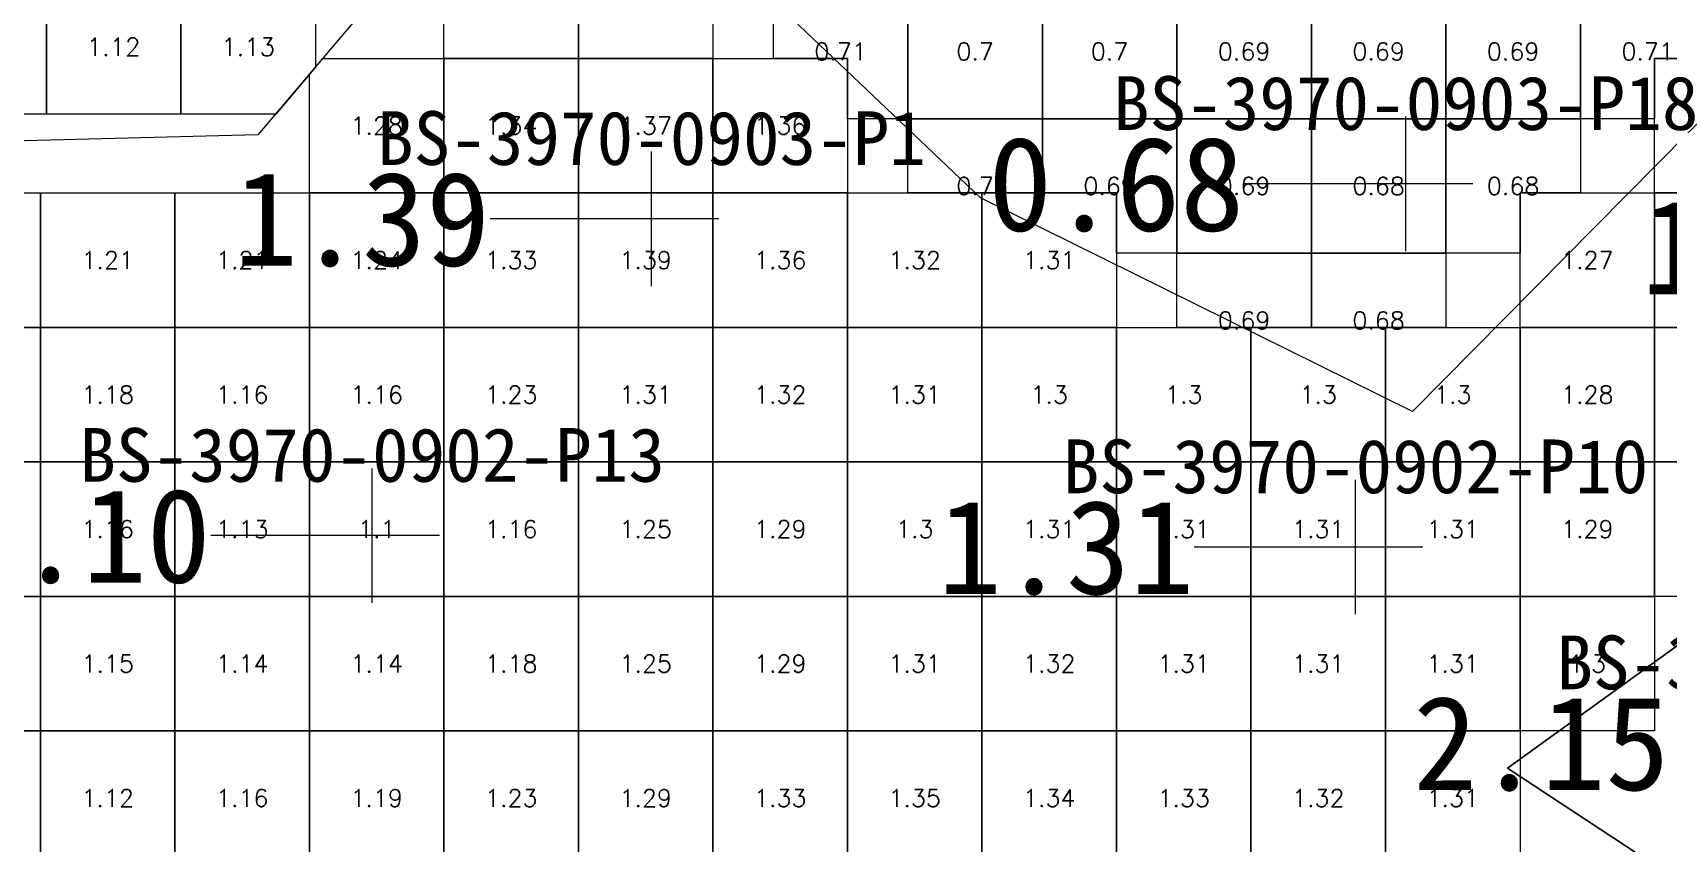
# Model space of a CAD drawing. Header units: inches. Extents: x 469759 to 470079, y 4349683 to 4349873.
# Drawn here: x 469947.84 to 469960, y 4349710.54 to 4349716.56 of the extents above; entities that cross this region are included whole.
import ezdxf
from ezdxf.enums import TextEntityAlignment as Align

# ---------------------------------------------------------------- set-up
doc = ezdxf.new("R2010")
doc.units = ezdxf.units.IN
doc.header["$MEASUREMENT"] = 0
for name, color, linetype, lineweight in [('1.000-1.500', 7, 'Continuous', 0), ('孔口文字', 7, 'Continuous', 0), ('点', 7, 'Continuous', 0), ('爆区方格网', 7, 'Continuous', 0), ('线条', 7, 'Continuous', 0), ('钻孔', 7, 'Continuous', 0)]:
    doc.layers.add(name, color=color, linetype=linetype, lineweight=lineweight)
doc.styles.add('3dmine_textStyle_1', font='txt.shx', dxfattribs={"height": 1, "bigfont": 'gbcbig.shx'})
doc.styles.add('3dmine_textStyle_3', font='SimSun.ttf', dxfattribs={"height": 1})

msp = doc.modelspace()

# ---------------------------------------------------------------- hatches: boundary and pattern name
at = {"layer": '钻孔', "linetype": 'Continuous', "lineweight": 0, "true_color": 0x00ffff, "extrusion": (0, 1, 0)}
msp.add_hatch(color=4, dxfattribs=at).paths.add_polyline_path([(-469959.045, 3960.294), (-469958.045, 3960.294), (-469958.045, 3971.294), (-469959.045, 3971.294)], flags=0)
at = {"layer": '钻孔', "linetype": 'Continuous', "lineweight": 0, "true_color": 0x0000ff, "extrusion": (0, 1, 0)}
for points in [[(-469953.438, 3960.302), (-469952.438, 3960.302), (-469952.438, 3971.302), (-469953.438, 3971.302)], [(-469951.361, 3960.17), (-469950.361, 3960.17), (-469950.361, 3971.17), (-469951.361, 3971.17)], [(-469958.672, 3959.899), (-469957.672, 3959.899), (-469957.672, 3970.899), (-469958.672, 3970.899)]]:
    msp.add_hatch(color=5, dxfattribs=at).paths.add_polyline_path(points, flags=0)

# ---------------------------------------------------------------- linework, layer by layer
at = {"color": 4, "linetype": 'Continuous', "lineweight": 0, "true_color": 0x00ffff, "elevation": 1985.963}
msp.add_lwpolyline([(469973.153, 4349732.408), (469971.088, 4349729.409), (469971.519, 4349727.776), (469968.46, 4349724.612), (469968.636, 4349720.901), (469967.605, 4349718.34), (469970.314, 4349716.603), (469968.57, 4349714.27), (469962.982, 4349716.896), (469960.598, 4349716.278), (469958.095, 4349713.746), (469954.885, 4349715.336), (469951.689, 4349718.375), (469955.859, 4349723.342), (469957.853, 4349725.735), (469962.88, 4349731.064), (469965.889, 4349733.504), (469971.06, 4349734.297), (469973.153, 4349732.408)], dxfattribs=at)
at = {"color": 5, "linetype": 'Continuous', "lineweight": 0, "true_color": 0x0000ff}
msp.add_lwpolyline([(469970.314, 4349716.603), (469968.57, 4349714.27), (469971.854, 4349713.965), (469973.831, 4349712.629), (469977.739, 4349711.524), (469979.727, 4349709.945), (469977.838, 4349707.792), (469974.945, 4349709.68), (469971.985, 4349710.652), (469968.341, 4349711.011), (469964.697, 4349711.369), (469963.086, 4349711.336), (469961.253, 4349709.481), (469958.801, 4349711.094), (469961.738, 4349713.214), (469965.776, 4349715.583), (469962.982, 4349716.896), (469960.598, 4349716.278), (469958.095, 4349713.746), (469954.885, 4349715.336), (469951.689, 4349718.375), (469949.512, 4349715.803), (469943.724, 4349715.656)], dxfattribs=at)
at = {"color": 7, "linetype": 'Continuous', "lineweight": 0, "elevation": 1985.963}
msp.add_lwpolyline([(469965.776, 4349715.583), (469961.738, 4349713.214), (469958.801, 4349711.094), (469961.253, 4349709.481), (469963.086, 4349711.336), (469964.697, 4349711.369), (469968.341, 4349711.011), (469971.985, 4349710.652), (469973.465, 4349710.166), (469974.945, 4349709.68), (469976.392, 4349708.736), (469977.838, 4349707.792), (469979.727, 4349709.945), (469977.739, 4349711.524), (469973.831, 4349712.629), (469971.854, 4349713.965), (469968.57, 4349714.27), (469965.776, 4349715.583), (469965.776, 4349715.583)], dxfattribs=at)
at = {"layer": '1.000-1.500', "color": 5, "linetype": 'Continuous', "lineweight": 0, "true_color": 0x0000ff}
msp.add_lwpolyline([(469945.018, 4349720.128), (469951.686, 4349718.372), (469949.512, 4349715.803), (469943.724, 4349715.656)], dxfattribs=at)
at = {"layer": '点', "color": 138, "linetype": 'Continuous', "lineweight": 0, "true_color": 0x004c4c}
for points, elevation in [([(469958.045, 4349714.94), (469958.045, 4349715.94)], 3971.294), ([(469952.438, 4349714.68), (469952.438, 4349715.68)], 3971.302), ([(469958.545, 4349715.44), (469957.545, 4349715.44)], 3971.294), ([(469952.938, 4349715.18), (469951.938, 4349715.18)], 3971.302), ([(469950.361, 4349712.324), (469950.361, 4349713.324)], 3971.17), ([(469957.672, 4349712.239), (469957.672, 4349713.239)], 3970.899), ([(469950.861, 4349712.824), (469949.861, 4349712.824)], 3971.17), ([(469958.172, 4349712.739), (469957.172, 4349712.739)], 3970.899)]:
    msp.add_lwpolyline(points, dxfattribs=dict(at, elevation=elevation))
at = {"layer": '爆区方格网', "color": 5, "linetype": 'Continuous', "lineweight": 0, "true_color": 0x0000ff}
for points, elevation in [([(469951.895, 4349716.372), (469950.895, 4349716.372), (469950.895, 4349717.372), (469951.895, 4349717.372), (469951.895, 4349716.372)], 3971.284), ([(469952.895, 4349716.372), (469951.895, 4349716.372), (469951.895, 4349717.372), (469952.895, 4349717.372), (469952.895, 4349716.372)], 3971.284), ([(469947.939, 4349715.958), (469946.939, 4349715.958), (469946.939, 4349716.958), (469947.939, 4349716.958), (469947.939, 4349715.958)], 3972.167), ([(469948.939, 4349715.958), (469947.939, 4349715.958), (469947.939, 4349716.958), (469948.939, 4349716.958), (469948.939, 4349715.958)], 3972.167), ([(469949.939, 4349716.307), (469949.644, 4349715.958), (469948.939, 4349715.958), (469948.939, 4349716.958), (469949.939, 4349716.958), (469949.939, 4349716.307)], 3972.167), ([(469950.895, 4349715.372), (469949.895, 4349715.372), (469949.895, 4349716.255), (469949.994, 4349716.372), (469950.895, 4349716.372), (469950.895, 4349715.372)], 3971.284), ([(469951.895, 4349715.372), (469950.895, 4349715.372), (469950.895, 4349716.372), (469951.895, 4349716.372), (469951.895, 4349715.372)], 3971.284), ([(469952.895, 4349715.372), (469951.895, 4349715.372), (469951.895, 4349716.372), (469952.895, 4349716.372), (469952.895, 4349715.372)], 3971.284), ([(469953.895, 4349715.372), (469952.895, 4349715.372), (469952.895, 4349716.372), (469953.895, 4349716.372), (469953.895, 4349715.372)], 3971.284), ([(469960.895, 4349715.372), (469959.895, 4349715.372), (469959.895, 4349716.372), (469960.895, 4349716.372), (469960.895, 4349715.372)], 3971.284), ([(469947.895, 4349714.372), (469946.895, 4349714.372), (469946.895, 4349715.372), (469947.895, 4349715.372), (469947.895, 4349714.372)], 3971.284), ([(469948.895, 4349714.372), (469947.895, 4349714.372), (469947.895, 4349715.372), (469948.895, 4349715.372), (469948.895, 4349714.372)], 3971.284), ([(469949.895, 4349714.372), (469948.895, 4349714.372), (469948.895, 4349715.372), (469949.895, 4349715.372), (469949.895, 4349714.372)], 3971.284), ([(469950.895, 4349714.372), (469949.895, 4349714.372), (469949.895, 4349715.372), (469950.895, 4349715.372), (469950.895, 4349714.372)], 3971.284), ([(469951.895, 4349714.372), (469950.895, 4349714.372), (469950.895, 4349715.372), (469951.895, 4349715.372), (469951.895, 4349714.372)], 3971.284), ([(469952.895, 4349714.372), (469951.895, 4349714.372), (469951.895, 4349715.372), (469952.895, 4349715.372), (469952.895, 4349714.372)], 3971.284), ([(469953.895, 4349714.372), (469952.895, 4349714.372), (469952.895, 4349715.372), (469953.895, 4349715.372), (469953.895, 4349714.372)], 3971.284), ([(469954.895, 4349714.372), (469953.895, 4349714.372), (469953.895, 4349715.372), (469954.895, 4349715.372), (469954.895, 4349714.372)], 3971.284), ([(469955.895, 4349714.372), (469954.895, 4349714.372), (469954.895, 4349715.372), (469955.895, 4349715.372), (469955.895, 4349714.372)], 3971.284), ([(469959.895, 4349714.372), (469958.895, 4349714.372), (469958.895, 4349715.372), (469959.895, 4349715.372), (469959.895, 4349714.372)], 3971.284), ([(469960.895, 4349714.372), (469959.895, 4349714.372), (469959.895, 4349715.372), (469960.895, 4349715.372), (469960.895, 4349714.372)], 3971.284), ([(469947.895, 4349713.372), (469946.895, 4349713.372), (469946.895, 4349714.372), (469947.895, 4349714.372), (469947.895, 4349713.372)], 3971.284), ([(469948.895, 4349713.372), (469947.895, 4349713.372), (469947.895, 4349714.372), (469948.895, 4349714.372), (469948.895, 4349713.372)], 3971.284), ([(469949.895, 4349713.372), (469948.895, 4349713.372), (469948.895, 4349714.372), (469949.895, 4349714.372), (469949.895, 4349713.372)], 3971.284), ([(469950.895, 4349713.372), (469949.895, 4349713.372), (469949.895, 4349714.372), (469950.895, 4349714.372), (469950.895, 4349713.372)], 3971.284), ([(469951.895, 4349713.372), (469950.895, 4349713.372), (469950.895, 4349714.372), (469951.895, 4349714.372), (469951.895, 4349713.372)], 3971.284), ([(469952.895, 4349713.372), (469951.895, 4349713.372), (469951.895, 4349714.372), (469952.895, 4349714.372), (469952.895, 4349713.372)], 3971.284), ([(469953.895, 4349713.372), (469952.895, 4349713.372), (469952.895, 4349714.372), (469953.895, 4349714.372), (469953.895, 4349713.372)], 3971.284), ([(469954.895, 4349713.372), (469953.895, 4349713.372), (469953.895, 4349714.372), (469954.895, 4349714.372), (469954.895, 4349713.372)], 3971.284), ([(469955.895, 4349713.372), (469954.895, 4349713.372), (469954.895, 4349714.372), (469955.895, 4349714.372), (469955.895, 4349713.372)], 3971.284), ([(469956.895, 4349713.372), (469955.895, 4349713.372), (469955.895, 4349714.372), (469956.895, 4349714.372), (469956.895, 4349713.372)], 3971.284), ([(469957.895, 4349713.372), (469956.895, 4349713.372), (469956.895, 4349714.372), (469957.895, 4349714.372), (469957.895, 4349713.372)], 3971.284), ([(469958.895, 4349713.372), (469957.895, 4349713.372), (469957.895, 4349714.372), (469958.895, 4349714.372), (469958.895, 4349713.372)], 3971.284), ([(469959.895, 4349713.372), (469958.895, 4349713.372), (469958.895, 4349714.372), (469959.895, 4349714.372), (469959.895, 4349713.372)], 3971.284), ([(469960.895, 4349713.372), (469959.895, 4349713.372), (469959.895, 4349714.372), (469960.895, 4349714.372), (469960.895, 4349713.372)], 3971.284), ([(469947.895, 4349712.372), (469946.895, 4349712.372), (469946.895, 4349713.372), (469947.895, 4349713.372), (469947.895, 4349712.372)], 3971.284), ([(469948.895, 4349712.372), (469947.895, 4349712.372), (469947.895, 4349713.372), (469948.895, 4349713.372), (469948.895, 4349712.372)], 3971.284), ([(469949.895, 4349712.372), (469948.895, 4349712.372), (469948.895, 4349713.372), (469949.895, 4349713.372), (469949.895, 4349712.372)], 3971.284), ([(469950.895, 4349712.372), (469949.895, 4349712.372), (469949.895, 4349713.372), (469950.895, 4349713.372), (469950.895, 4349712.372)], 3971.284), ([(469951.895, 4349712.372), (469950.895, 4349712.372), (469950.895, 4349713.372), (469951.895, 4349713.372), (469951.895, 4349712.372)], 3971.284), ([(469952.895, 4349712.372), (469951.895, 4349712.372), (469951.895, 4349713.372), (469952.895, 4349713.372), (469952.895, 4349712.372)], 3971.284), ([(469953.895, 4349712.372), (469952.895, 4349712.372), (469952.895, 4349713.372), (469953.895, 4349713.372), (469953.895, 4349712.372)], 3971.284), ([(469954.895, 4349712.372), (469953.895, 4349712.372), (469953.895, 4349713.372), (469954.895, 4349713.372), (469954.895, 4349712.372)], 3971.284), ([(469955.895, 4349712.372), (469954.895, 4349712.372), (469954.895, 4349713.372), (469955.895, 4349713.372), (469955.895, 4349712.372)], 3971.284), ([(469956.895, 4349712.372), (469955.895, 4349712.372), (469955.895, 4349713.372), (469956.895, 4349713.372), (469956.895, 4349712.372)], 3971.284), ([(469957.895, 4349712.372), (469956.895, 4349712.372), (469956.895, 4349713.372), (469957.895, 4349713.372), (469957.895, 4349712.372)], 3971.284), ([(469958.895, 4349712.372), (469957.895, 4349712.372), (469957.895, 4349713.372), (469958.895, 4349713.372), (469958.895, 4349712.372)], 3971.284), ([(469959.895, 4349712.372), (469958.895, 4349712.372), (469958.895, 4349713.372), (469959.895, 4349713.372), (469959.895, 4349712.372)], 3971.284), ([(469960.895, 4349712.372), (469959.895, 4349712.372), (469959.895, 4349713.372), (469960.895, 4349713.372), (469960.895, 4349712.372)], 3971.284), ([(469947.895, 4349711.372), (469946.895, 4349711.372), (469946.895, 4349712.372), (469947.895, 4349712.372), (469947.895, 4349711.372)], 3971.284), ([(469948.895, 4349711.372), (469947.895, 4349711.372), (469947.895, 4349712.372), (469948.895, 4349712.372), (469948.895, 4349711.372)], 3971.284), ([(469949.895, 4349711.372), (469948.895, 4349711.372), (469948.895, 4349712.372), (469949.895, 4349712.372), (469949.895, 4349711.372)], 3971.284), ([(469950.895, 4349711.372), (469949.895, 4349711.372), (469949.895, 4349712.372), (469950.895, 4349712.372), (469950.895, 4349711.372)], 3971.284), ([(469951.895, 4349711.372), (469950.895, 4349711.372), (469950.895, 4349712.372), (469951.895, 4349712.372), (469951.895, 4349711.372)], 3971.284), ([(469952.895, 4349711.372), (469951.895, 4349711.372), (469951.895, 4349712.372), (469952.895, 4349712.372), (469952.895, 4349711.372)], 3971.284), ([(469953.895, 4349711.372), (469952.895, 4349711.372), (469952.895, 4349712.372), (469953.895, 4349712.372), (469953.895, 4349711.372)], 3971.284), ([(469954.895, 4349711.372), (469953.895, 4349711.372), (469953.895, 4349712.372), (469954.895, 4349712.372), (469954.895, 4349711.372)], 3971.284), ([(469955.895, 4349711.372), (469954.895, 4349711.372), (469954.895, 4349712.372), (469955.895, 4349712.372), (469955.895, 4349711.372)], 3971.284), ([(469956.895, 4349711.372), (469955.895, 4349711.372), (469955.895, 4349712.372), (469956.895, 4349712.372), (469956.895, 4349711.372)], 3971.284), ([(469957.895, 4349711.372), (469956.895, 4349711.372), (469956.895, 4349712.372), (469957.895, 4349712.372), (469957.895, 4349711.372)], 3971.284), ([(469958.895, 4349711.372), (469957.895, 4349711.372), (469957.895, 4349712.372), (469958.895, 4349712.372), (469958.895, 4349711.372)], 3971.284), ([(469959.895, 4349711.372), (469958.895, 4349711.372), (469958.895, 4349712.372), (469959.895, 4349712.372), (469959.895, 4349711.372)], 3971.284), ([(469947.895, 4349710.372), (469946.895, 4349710.372), (469946.895, 4349711.372), (469947.895, 4349711.372), (469947.895, 4349710.372)], 3971.284), ([(469948.895, 4349710.372), (469947.895, 4349710.372), (469947.895, 4349711.372), (469948.895, 4349711.372), (469948.895, 4349710.372)], 3971.284), ([(469949.895, 4349710.372), (469948.895, 4349710.372), (469948.895, 4349711.372), (469949.895, 4349711.372), (469949.895, 4349710.372)], 3971.284), ([(469950.895, 4349710.372), (469949.895, 4349710.372), (469949.895, 4349711.372), (469950.895, 4349711.372), (469950.895, 4349710.372)], 3971.284), ([(469951.895, 4349710.372), (469950.895, 4349710.372), (469950.895, 4349711.372), (469951.895, 4349711.372), (469951.895, 4349710.372)], 3971.284), ([(469952.895, 4349710.372), (469951.895, 4349710.372), (469951.895, 4349711.372), (469952.895, 4349711.372), (469952.895, 4349710.372)], 3971.284), ([(469953.895, 4349710.372), (469952.895, 4349710.372), (469952.895, 4349711.372), (469953.895, 4349711.372), (469953.895, 4349710.372)], 3971.284), ([(469954.895, 4349710.372), (469953.895, 4349710.372), (469953.895, 4349711.372), (469954.895, 4349711.372), (469954.895, 4349710.372)], 3971.284), ([(469955.895, 4349710.372), (469954.895, 4349710.372), (469954.895, 4349711.372), (469955.895, 4349711.372), (469955.895, 4349710.372)], 3971.284), ([(469956.895, 4349710.372), (469955.895, 4349710.372), (469955.895, 4349711.372), (469956.895, 4349711.372), (469956.895, 4349710.372)], 3971.284), ([(469957.895, 4349710.372), (469956.895, 4349710.372), (469956.895, 4349711.372), (469957.895, 4349711.372), (469957.895, 4349710.372)], 3971.284), ([(469958.895, 4349710.372), (469957.895, 4349710.372), (469957.895, 4349711.372), (469958.895, 4349711.372), (469958.895, 4349710.372)], 3971.284)]:
    msp.add_lwpolyline(points, dxfattribs=dict(at, elevation=elevation))
at = {"layer": '爆区方格网', "color": 4, "linetype": 'Continuous', "lineweight": 0, "true_color": 0x00ffff, "elevation": 3971.501}
for points in [[(469954.344, 4349715.924), (469953.895, 4349715.924), (469953.895, 4349716.372), (469953.344, 4349716.372), (469953.344, 4349716.924), (469954.344, 4349716.924), (469954.344, 4349715.924)], [(469955.344, 4349715.924), (469954.344, 4349715.924), (469954.344, 4349716.924), (469955.344, 4349716.924), (469955.344, 4349715.924)], [(469956.344, 4349715.924), (469955.344, 4349715.924), (469955.344, 4349716.924), (469956.344, 4349716.924), (469956.344, 4349715.924)], [(469957.344, 4349715.924), (469956.344, 4349715.924), (469956.344, 4349716.924), (469957.344, 4349716.924), (469957.344, 4349715.924)], [(469958.344, 4349715.924), (469957.344, 4349715.924), (469957.344, 4349716.924), (469958.344, 4349716.924), (469958.344, 4349715.924)], [(469959.344, 4349715.924), (469958.344, 4349715.924), (469958.344, 4349716.924), (469959.344, 4349716.924), (469959.344, 4349715.924)], [(469960.344, 4349716.372), (469959.895, 4349716.372), (469959.895, 4349715.924), (469959.344, 4349715.924), (469959.344, 4349716.924), (469960.344, 4349716.924), (469960.344, 4349716.372)], [(469955.344, 4349715.372), (469954.344, 4349715.372), (469954.344, 4349715.924), (469955.344, 4349715.924), (469955.344, 4349715.372)], [(469956.344, 4349714.924), (469955.895, 4349714.924), (469955.895, 4349715.372), (469955.344, 4349715.372), (469955.344, 4349715.924), (469956.344, 4349715.924), (469956.344, 4349714.924)], [(469957.344, 4349714.924), (469956.344, 4349714.924), (469956.344, 4349715.924), (469957.344, 4349715.924), (469957.344, 4349714.924)], [(469958.344, 4349714.924), (469957.344, 4349714.924), (469957.344, 4349715.924), (469958.344, 4349715.924), (469958.344, 4349714.924)], [(469959.344, 4349715.372), (469958.895, 4349715.372), (469958.895, 4349714.924), (469958.344, 4349714.924), (469958.344, 4349715.924), (469959.344, 4349715.924), (469959.344, 4349715.372)], [(469957.344, 4349714.372), (469956.344, 4349714.372), (469956.344, 4349714.924), (469957.344, 4349714.924), (469957.344, 4349714.372)], [(469958.344, 4349714.372), (469957.344, 4349714.372), (469957.344, 4349714.924), (469958.344, 4349714.924), (469958.344, 4349714.372)]]:
    msp.add_lwpolyline(points, dxfattribs=at)
at = {"layer": '线条', "color": 138, "linetype": 'Continuous', "lineweight": 0, "true_color": 0x004c4c}
for points, elevation in [([(469958.045, 4349715.44), (469958.045, 4349715.44), (469958.045, 4349715.44)], 3971.294), ([(469952.438, 4349715.18), (469952.438, 4349715.18), (469952.438, 4349715.18)], 3971.302), ([(469950.361, 4349712.824), (469950.361, 4349712.824), (469950.361, 4349712.824)], 3971.17), ([(469957.672, 4349712.739), (469957.672, 4349712.739), (469957.672, 4349712.739)], 3970.899)]:
    msp.add_lwpolyline(points, dxfattribs=dict(at, elevation=elevation))
at = {"layer": '钻孔', "color": 4, "linetype": 'Continuous', "lineweight": 0, "true_color": 0x00ffff}
for elevation in [3971.294, 3960.294]:
    msp.add_lwpolyline([(469958.045, 4349715.44), (469956.845, 4349715.44)], dxfattribs=dict(at, elevation=elevation))
at = {"layer": '钻孔', "color": 5, "linetype": 'Continuous', "lineweight": 0, "true_color": 0x0000ff}
for points, elevation in [([(469952.438, 4349715.18), (469951.238, 4349715.18)], 3971.302), ([(469952.438, 4349715.18), (469951.238, 4349715.18)], 3960.302), ([(469950.361, 4349712.824), (469949.161, 4349712.824)], 3971.17), ([(469950.361, 4349712.824), (469949.161, 4349712.824)], 3960.17), ([(469957.672, 4349712.739), (469956.472, 4349712.739)], 3970.899), ([(469957.672, 4349712.739), (469956.472, 4349712.739)], 3959.899)]:
    msp.add_lwpolyline(points, dxfattribs=dict(at, elevation=elevation))

# ---------------------------------------------------------------- texts
at = {"color": 5, "linetype": 'Continuous', "lineweight": 0, "true_color": 0x0000ff, "style": '3dmine_textStyle_1'}
for s, height, p in [('1.12', 0.1333, (469948.439, 4349716.458, 3972.167)), ('1.13', 0.1333, (469949.439, 4349716.458, 3972.167)), ('1.28', 0.13, (469950.395, 4349715.872, 3971.284)), ('1.34', 0.13, (469951.395, 4349715.872, 3971.284)), ('1.37', 0.13, (469952.395, 4349715.872, 3971.284)), ('1.36', 0.13, (469953.395, 4349715.872, 3971.284)), ('1.21', 0.13, (469948.395, 4349714.872, 3971.284)), ('1.21', 0.13, (469949.395, 4349714.872, 3971.284)), ('1.24', 0.13, (469950.395, 4349714.872, 3971.284)), ('1.33', 0.13, (469951.395, 4349714.872, 3971.284)), ('1.39', 0.13, (469952.395, 4349714.872, 3971.284)), ('1.36', 0.13, (469953.395, 4349714.872, 3971.284)), ('1.32', 0.13, (469954.395, 4349714.872, 3971.284)), ('1.31', 0.13, (469955.395, 4349714.872, 3971.284)), ('1.27', 0.13, (469959.395, 4349714.872, 3971.284)), ('1.18', 0.13, (469948.395, 4349713.872, 3971.284)), ('1.16', 0.13, (469949.395, 4349713.872, 3971.284)), ('1.16', 0.13, (469950.395, 4349713.872, 3971.284)), ('1.23', 0.13, (469951.395, 4349713.872, 3971.284)), ('1.31', 0.13, (469952.395, 4349713.872, 3971.284)), ('1.32', 0.13, (469953.395, 4349713.872, 3971.284)), ('1.31', 0.13, (469954.395, 4349713.872, 3971.284)), ('1.3', 0.13, (469955.395, 4349713.872, 3971.284)), ('1.3', 0.13, (469956.395, 4349713.872, 3971.284)), ('1.3', 0.13, (469957.395, 4349713.872, 3971.284)), ('1.3', 0.13, (469958.395, 4349713.872, 3971.284)), ('1.28', 0.13, (469959.395, 4349713.872, 3971.284)), ('1.16', 0.13, (469948.395, 4349712.872, 3971.284)), ('1.13', 0.13, (469949.395, 4349712.872, 3971.284)), ('1.1', 0.13, (469950.395, 4349712.872, 3971.284)), ('1.16', 0.13, (469951.395, 4349712.872, 3971.284)), ('1.25', 0.13, (469952.395, 4349712.872, 3971.284)), ('1.29', 0.13, (469953.395, 4349712.872, 3971.284)), ('1.3', 0.13, (469954.395, 4349712.872, 3971.284)), ('1.31', 0.13, (469955.395, 4349712.872, 3971.284)), ('1.31', 0.13, (469956.395, 4349712.872, 3971.284)), ('1.31', 0.13, (469957.395, 4349712.872, 3971.284)), ('1.31', 0.13, (469958.395, 4349712.872, 3971.284)), ('1.29', 0.13, (469959.395, 4349712.872, 3971.284)), ('1.15', 0.13, (469948.395, 4349711.872, 3971.284)), ('1.14', 0.13, (469949.395, 4349711.872, 3971.284)), ('1.14', 0.13, (469950.395, 4349711.872, 3971.284)), ('1.18', 0.13, (469951.395, 4349711.872, 3971.284)), ('1.25', 0.13, (469952.395, 4349711.872, 3971.284)), ('1.29', 0.13, (469953.395, 4349711.872, 3971.284)), ('1.31', 0.13, (469954.395, 4349711.872, 3971.284)), ('1.32', 0.13, (469955.395, 4349711.872, 3971.284)), ('1.31', 0.13, (469956.395, 4349711.872, 3971.284)), ('1.31', 0.13, (469957.395, 4349711.872, 3971.284)), ('1.31', 0.13, (469958.395, 4349711.872, 3971.284)), ('1.3', 0.13, (469959.395, 4349711.872, 3971.284)), ('1.12', 0.13, (469948.395, 4349710.872, 3971.284)), ('1.16', 0.13, (469949.395, 4349710.872, 3971.284)), ('1.19', 0.13, (469950.395, 4349710.872, 3971.284)), ('1.23', 0.13, (469951.395, 4349710.872, 3971.284)), ('1.29', 0.13, (469952.395, 4349710.872, 3971.284)), ('1.33', 0.13, (469953.395, 4349710.872, 3971.284)), ('1.35', 0.13, (469954.395, 4349710.872, 3971.284)), ('1.34', 0.13, (469955.395, 4349710.872, 3971.284)), ('1.33', 0.13, (469956.395, 4349710.872, 3971.284)), ('1.32', 0.13, (469957.395, 4349710.872, 3971.284)), ('1.31', 0.13, (469958.395, 4349710.872, 3971.284))]:
    msp.add_text(s, height=height, dxfattribs=at).set_placement(p, align=Align.MIDDLE_CENTER)
at = {"color": 4, "linetype": 'Continuous', "lineweight": 0, "true_color": 0x00ffff, "style": '3dmine_textStyle_1'}
for s, p in [('0.71', (469953.844, 4349716.424, 3971.501)), ('0.7', (469954.844, 4349716.424, 3971.501)), ('0.7', (469955.844, 4349716.424, 3971.501)), ('0.69', (469956.844, 4349716.424, 3971.501)), ('0.69', (469957.844, 4349716.424, 3971.501)), ('0.69', (469958.844, 4349716.424, 3971.501)), ('0.71', (469959.844, 4349716.424, 3971.501)), ('0.7', (469954.844, 4349715.424, 3971.501)), ('0.69', (469955.844, 4349715.424, 3971.501)), ('0.69', (469956.844, 4349715.424, 3971.501)), ('0.68', (469957.844, 4349715.424, 3971.501)), ('0.68', (469958.844, 4349715.424, 3971.501)), ('0.69', (469956.844, 4349714.424, 3971.501)), ('0.68', (469957.844, 4349714.424, 3971.501))]:
    msp.add_text(s, height=0.13, dxfattribs=at).set_placement(p, align=Align.MIDDLE_CENTER)
at = {"layer": '孔口文字', "color": 138, "linetype": 'Continuous', "lineweight": 0, "true_color": 0x004c4c, "style": '3dmine_textStyle_3'}
for s, p in [('BS-3970-0903-P18', (469958.045, 4349715.84, 3971.294)), ('BS-3970-0903-P1', (469952.438, 4349715.58, 3971.302)), ('BS-3970-0902-P13', (469950.361, 4349713.224, 3971.17)), ('BS-3970-0902-P10', (469957.672, 4349713.139, 3970.899)), ('BS-3970-0902-P8', (469961.206, 4349711.681, 3971.086))]:
    msp.add_text(s, height=0.4, dxfattribs=at).set_placement(p, align=Align.CENTER)
at = {"layer": '钻孔', "color": 4, "linetype": 'Continuous', "lineweight": 0, "true_color": 0x00ffff, "style": '3dmine_textStyle_3'}
msp.add_text('0.68', height=0.7, dxfattribs=at).set_placement((469956.845, 4349715.44, 3971.294), align=Align.MIDDLE_RIGHT)
at = {"layer": '钻孔', "color": 5, "linetype": 'Continuous', "lineweight": 0, "true_color": 0x0000ff, "style": '3dmine_textStyle_3'}
for s, p in [('1.39', (469951.238, 4349715.18, 3971.302)), ('1.22', (469961.703, 4349714.969, 3971.316)), ('1.10', (469949.161, 4349712.824, 3971.17)), ('1.31', (469956.472, 4349712.739, 3970.899))]:
    msp.add_text(s, height=0.7, dxfattribs=at).set_placement(p, align=Align.MIDDLE_RIGHT)
at = {"layer": '钻孔', "color": 1, "linetype": 'Continuous', "lineweight": 0, "true_color": 0xff0000, "style": '3dmine_textStyle_3'}
msp.add_text('2.15', height=0.7, dxfattribs=at).set_placement((469960.006, 4349711.281, 3971.086), align=Align.MIDDLE_RIGHT)

doc.saveas('drawing.dxf')
